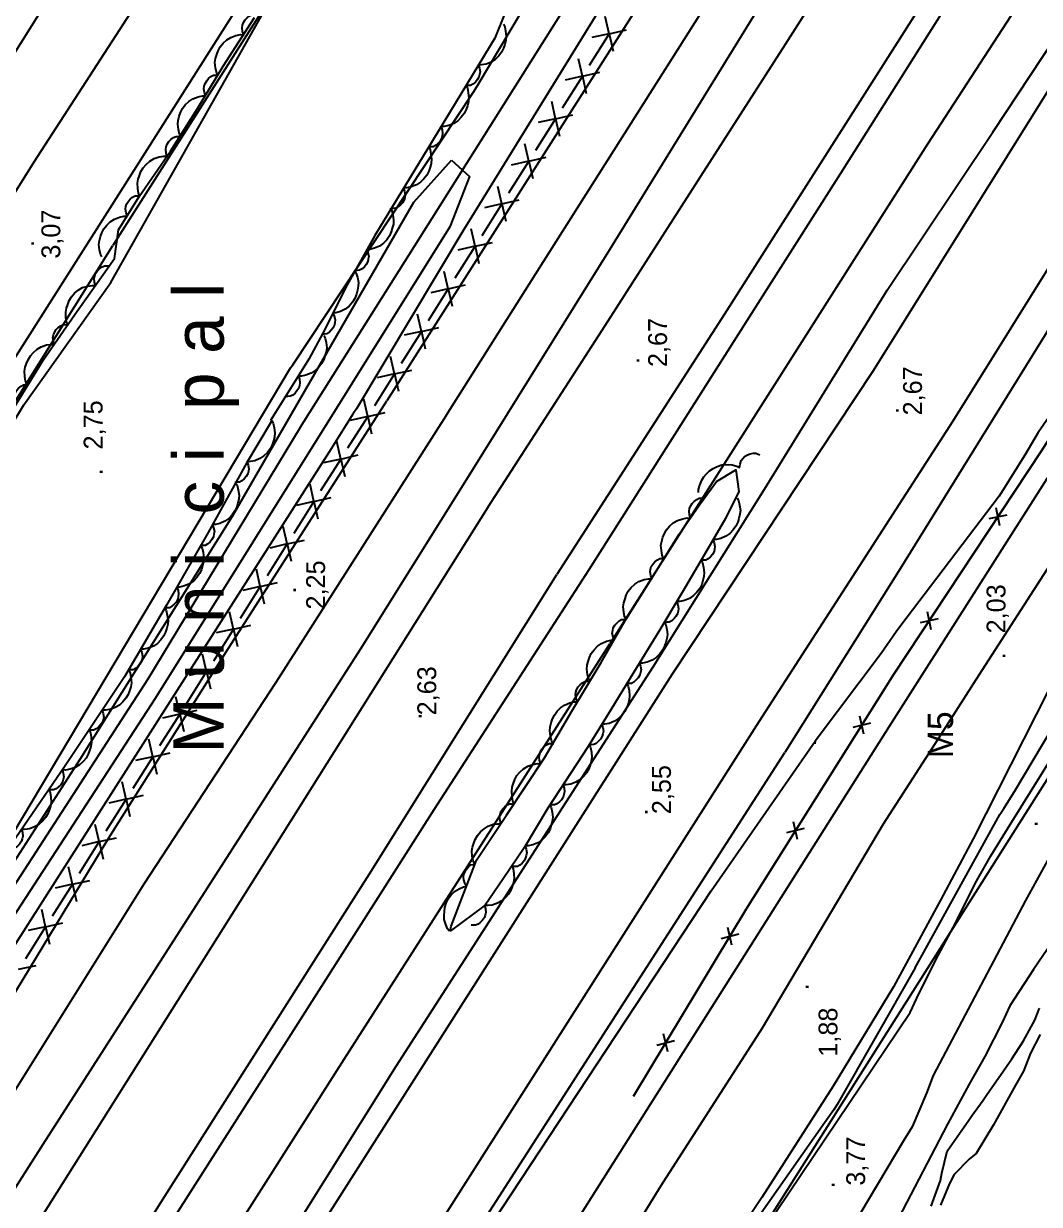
# Model space of a CAD drawing. Extents: x 731654 to 732244, y 4380181 to 4381208.
# Drawn here: x 731854 to 731934.8, y 4380582.8 to 4380676.7 of the extents above; entities that cross this region are included whole.
import ezdxf
from ezdxf.enums import TextEntityAlignment as Align

# ---------------------------------------------------------------- set-up
doc = ezdxf.new("R2010")
doc.units = 0
doc.linetypes.add('DASHED', pattern=[0])
doc.linetypes.add('HIDDEN', pattern=[0])
doc.layers.get('0').update_dxf_attribs({"linetype": 'CONTINUOUS'})
for name, color, linetype in [('1', 7, 'CONTINUOUS'), ('14', 7, 'CONTINUOUS'), ('24', 7, 'CONTINUOUS'), ('25', 7, 'CONTINUOUS'), ('33', 7, 'CONTINUOUS'), ('39', 7, 'CONTINUOUS'), ('40', 7, 'CONTINUOUS'), ('44', 7, 'CONTINUOUS'), ('48', 7, 'CONTINUOUS'), ('50', 7, 'CONTINUOUS'), ('53', 7, 'CONTINUOUS'), ('8', 7, 'CONTINUOUS'), ('9', 7, 'CONTINUOUS'), ('PATTERN_CLASS', 7, 'CONTINUOUS')]:
    doc.layers.add(name, color=color, linetype=linetype)

msp = doc.modelspace()

# ---------------------------------------------------------------- linework, layer by layer
at = {"layer": '1', "color": 0, "linetype": 'CONTINUOUS'}
for p, q in [((731931.64, 4380636.73), (731931.36, 4380638.16)), ((731930.8, 4380637.31), (731932.22, 4380637.61)), ((731926.17, 4380628.47), (731925.89, 4380629.9)), ((731925.33, 4380629.05), (731926.76, 4380629.36)), ((731919.97, 4380620.72), (731921.38, 4380621.06)), ((731920.82, 4380620.16), (731920.51, 4380621.58)), ((731914.7, 4380612.33), (731916.12, 4380612.67)), ((731915.55, 4380611.77), (731915.24, 4380613.2)), ((731909.48, 4380603.91), (731910.89, 4380604.28)), ((731910.34, 4380603.37), (731910.01, 4380604.79)), ((731904.37, 4380595.43), (731905.78, 4380595.8)), ((731905.24, 4380594.89), (731904.9, 4380596.31))]:
    msp.add_line(p, q, dxfattribs=at)
for points in [[(732075.19, 4381000), (732072.11, 4380995.21), (732060.23, 4380976.51), (732048.65, 4380958.66), (732038.01, 4380941.59), (732026.63, 4380923.78), (732009.91, 4380897.6), (731995.75, 4380875.01), (731977.46, 4380846.14), (731957.37, 4380814.25), (731939.83, 4380786.64), (731911.36, 4380741.53), (731885.56, 4380700.91), (731859.61, 4380659.98)], [(732077.17, 4381000), (732069.99, 4380988.69), (732058.72, 4380971.11), (732048.78, 4380955.17), (732037.51, 4380937.61), (732027.63, 4380921.98), (732018.33, 4380907.21), (732006.28, 4380888.56), (731998.14, 4380875.69), (731984.88, 4380854.56), (731973.67, 4380837.02), (731962.93, 4380819.9), (731950.11, 4380799.84), (731940.6, 4380784.66), (731928.05, 4380765.39), (731914.05, 4380743.19), (731895.88, 4380714.21), (731881.64, 4380691.31), (731861.13, 4380659.03)], [(732030.14, 4380942.69), (732021.18, 4380927.5), (732010.43, 4380910.71), (731994.95, 4380886.56), (731983.33, 4380867.81), (731967.37, 4380842.73), (731952.99, 4380820.26), (731938.99, 4380798.54), (731926.88, 4380779.46), (731912.63, 4380756.63), (731896.36, 4380731.07), (731883.7, 4380710.84), (731866.95, 4380684.42), (731854.83, 4380665.66)], [(731849.49, 4380668.3), (731863.69, 4380690.92), (731873.8, 4380706.84), (731882.46, 4380720.53), (731890, 4380732.52), (731896.82, 4380743.3), (731902.89, 4380752.83), (731908.18, 4380761.08), (731913.08, 4380768.64), (731917.95, 4380776.05), (731922.6, 4380783.23), (731926.79, 4380790.02), (731930.74, 4380796.55), (731934.73, 4380803.03)], [(732034.36, 4380800.28), (732023.86, 4380783.87), (732013.34, 4380767.39), (732003.85, 4380752.34), (731994.34, 4380737.62), (731984.06, 4380721.16), (731972.63, 4380703.81), (731960.89, 4380684.96), (731951.9, 4380669.23), (731934.96, 4380642.69), (731923.21, 4380624.94), (731911.47, 4380606.25), (731902.51, 4380591.37)], [(731902.51, 4380591.37), (731911.47, 4380606.25), (731923.21, 4380624.94), (731934.96, 4380642.69), (731951.9, 4380669.23), (731960.89, 4380684.96), (731972.63, 4380703.81), (731984.06, 4380721.16), (731994.34, 4380737.62), (732003.85, 4380752.34), (732013.34, 4380767.39), (732023.86, 4380783.87), (732034.36, 4380800.28)], [(731854.83, 4380665.66), (731847.34, 4380653.67), (731836.62, 4380636.32), (731823.59, 4380615.62), (731813.37, 4380599.75), (731798.78, 4380576.92), (731790.48, 4380563.66), (731779.13, 4380545.71), (731770.01, 4380531.44), (731758.11, 4380512.44), (731752.96, 4380504.9), (731750.91, 4380501.64), (731750.13, 4380500.44)], [(731859.61, 4380659.98), (731852.18, 4380648.29), (731841.24, 4380631.07), (731828.3, 4380610.6), (731818.84, 4380595.56), (731801.87, 4380568.84), (731783.9, 4380540.41), (731763.03, 4380507.62), (731741.55, 4380473.76), (731716.76, 4380434.67), (731700, 4380408.23)], [(731700, 4380405.09), (731708.04, 4380417.79), (731720.98, 4380437.98), (731734.24, 4380458.89), (731746.57, 4380478.36), (731760.46, 4380500.05), (731776.88, 4380525.96), (731787.31, 4380542.46), (731799.33, 4380561.19), (731810.85, 4380579.59), (731823.7, 4380600.09), (731835.74, 4380619.26), (731848.88, 4380639.52), (731861.13, 4380659.03)]]:
    msp.add_lwpolyline(points, dxfattribs=at)
at = {"layer": '14', "color": 0, "linetype": 'CONTINUOUS'}
for points in [[(731890.96, 4380638.24), (731900.26, 4380652.67), (731907.87, 4380664.54), (731914.6, 4380675.05), (731922.1, 4380686.82), (731931.47, 4380701.61), (731942.47, 4380718.96), (731954.55, 4380737.94), (731967.28, 4380757.92), (731980.37, 4380778.5), (731993.98, 4380799.96), (732008.28, 4380822.65), (732023.04, 4380846.13), (732038.06, 4380870.07), (732053.73, 4380895), (732070.01, 4380920.85), (732084.74, 4380944.17), (732096.44, 4380962.62), (732108.43, 4380981.63), (732119.86, 4381000)], [(731905.61, 4380624.96), (731921.6, 4380649.1), (731940.17, 4380678.89), (731959.37, 4380708.86), (731981.35, 4380743.53), (731998.42, 4380770.46), (732016.52, 4380799.23), (732034.73, 4380827.82), (732052.79, 4380856.71), (732071.42, 4380885.67), (732086.08, 4380908.4), (732103.85, 4380936.36), (732128.36, 4380974.71), (732143.44, 4381000)], [(731912.51, 4380621.17), (731927.93, 4380645.08), (731946.51, 4380674.88), (731965.69, 4380704.83), (731987.68, 4380739.51), (732004.76, 4380766.46), (732022.86, 4380795.23), (732041.07, 4380823.82), (732059.12, 4380852.69), (732077.73, 4380881.62), (732092.4, 4380904.36), (732110.17, 4380932.33), (732134.74, 4380970.78), (732152.03, 4380999.76), (732152.17, 4381000)], [(732113.42, 4380975.42), (732108.47, 4380967.38), (732103.43, 4380959.42), (732098.05, 4380951.03), (732092.02, 4380941.54), (732085.15, 4380930.67), (732077.43, 4380918.42), (732069.38, 4380905.6), (732061.5, 4380892.92), (732053.51, 4380880.12), (732045.11, 4380866.79), (732036.6, 4380853.38), (732028.27, 4380840.25), (732019.69, 4380826.67), (732010.34, 4380811.85), (732000.1, 4380795.67), (731989.03, 4380778.31), (731977.62, 4380760.46), (731966.26, 4380742.66), (731954.66, 4380724.39), (731942.12, 4380704.58), (731927.2, 4380681.02), (731909.75, 4380653.58), (731896.43, 4380632.86)], [(731890.96, 4380638.24), (731873.46, 4380610.4), (731849.88, 4380572.96), (731820.37, 4380526.54), (731800.62, 4380495.25), (731775.15, 4380454.89), (731750.17, 4380415.56), (731726.58, 4380378.33), (731704.44, 4380343.53), (731700, 4380336.54)], [(731700, 4380322.36), (731714.43, 4380345.08), (731733.32, 4380375.02), (731744.82, 4380393.08), (731762.01, 4380420.04), (731787.2, 4380459.75), (731812.97, 4380500.63), (731835.4, 4380536.19), (731865.25, 4380583.42), (731881.52, 4380609.04), (731896.43, 4380632.86)], [(731700, 4380299.34), (731709.73, 4380314.49), (731744.78, 4380370.23), (731782.48, 4380429.97), (731825.22, 4380498.01), (731872.8, 4380573.39), (731905.61, 4380624.96)], [(731700.57, 4380286.32), (731716.75, 4380311.8), (731751.79, 4380366.81), (731787.58, 4380424.44), (731832.13, 4380494.25), (731879.71, 4380569.63), (731912.51, 4380621.17)]]:
    msp.add_lwpolyline(points, dxfattribs=at)
at = {"layer": '24', "color": 0, "linetype": 'CONTINUOUS'}
msp.add_lwpolyline([(731934.85, 4380596.28), (731934.07, 4380594.79), (731933.52, 4380593.34), (731932.88, 4380592.23), (731931.15, 4380589.08), (731929.76, 4380586.81), (731929.21, 4380586.35), (731928.01, 4380585.12), (731927.64, 4380584.41), (731926.93, 4380582.69)], dxfattribs=at)
at = {"layer": '25', "color": 0, "linetype": 'HIDDEN'}
for points in [[(731876.02, 4380644.56), (731899.76, 4380682.27), (731921.65, 4380717.35), (731954.17, 4380768.78), (731983.38, 4380814.98), (732007.59, 4380854.11)], [(732031.23, 4380833.06), (732024.15, 4380821.71), (732009.18, 4380797.83), (731992.48, 4380772.08), (731969.32, 4380735.83), (731951.64, 4380706.77), (731925.89, 4380667.09), (731902.8, 4380630.78), (731900.64, 4380627.34)], [(731876.02, 4380644.56), (731863.89, 4380624.54), (731847.81, 4380599.71), (731832.6, 4380575.56), (731818.53, 4380553.08), (731797.28, 4380519.69), (731779.45, 4380490.88), (731764.84, 4380467.15), (731758.61, 4380458.31), (731753.06, 4380452.1), (731749.6, 4380450.2)], [(731761.59, 4380407.62), (731772.04, 4380424.62), (731786.92, 4380448.44), (731804.64, 4380476.33), (731820.09, 4380500.59), (731839.54, 4380531.11), (731858.12, 4380560.65), (731879.51, 4380594.3), (731900.64, 4380627.34)]]:
    msp.add_lwpolyline(points, dxfattribs=at)
at = {"layer": '33', "color": 0, "linetype": 'CONTINUOUS'}
for p, q in [((731900.59, 4380675.88), (731900.27, 4380677.26)), ((731900.59, 4380675.88), (731898.99, 4380673.35)), ((731900.59, 4380675.88), (731899.21, 4380675.57)), ((731900.59, 4380675.88), (731901.97, 4380676.2)), ((731900.59, 4380675.88), (731900.9, 4380674.5)), ((731898.45, 4380672.5), (731898.14, 4380673.88)), ((731898.45, 4380672.5), (731899.83, 4380672.81)), ((731898.45, 4380672.5), (731896.85, 4380669.96)), ((731898.45, 4380672.5), (731897.07, 4380672.19)), ((731898.45, 4380672.5), (731898.76, 4380671.12)), ((731896.32, 4380669.12), (731896.01, 4380670.5)), ((731896.32, 4380669.12), (731894.72, 4380666.58)), ((731896.32, 4380669.12), (731894.94, 4380668.81)), ((731896.32, 4380669.12), (731897.7, 4380669.43)), ((731896.32, 4380669.12), (731896.63, 4380667.74)), ((731894.18, 4380665.73), (731893.87, 4380667.11)), ((731894.18, 4380665.73), (731895.56, 4380666.05)), ((731894.18, 4380665.73), (731892.58, 4380663.2)), ((731894.18, 4380665.73), (731892.8, 4380665.42)), ((731894.18, 4380665.73), (731894.5, 4380664.36)), ((731892.05, 4380662.35), (731891.74, 4380663.73)), ((731892.05, 4380662.35), (731890.45, 4380659.81)), ((731892.05, 4380662.35), (731890.67, 4380662.04)), ((731892.05, 4380662.35), (731893.43, 4380662.66)), ((731892.05, 4380662.35), (731892.36, 4380660.97)), ((731889.92, 4380658.97), (731889.6, 4380660.35)), ((731889.92, 4380658.97), (731888.32, 4380656.43)), ((731889.92, 4380658.97), (731888.54, 4380658.66)), ((731889.92, 4380658.97), (731891.3, 4380659.28)), ((731889.92, 4380658.97), (731890.23, 4380657.59)), ((731887.78, 4380655.59), (731887.47, 4380656.96)), ((731887.78, 4380655.59), (731889.16, 4380655.9)), ((731887.78, 4380655.59), (731886.18, 4380653.05)), ((731887.78, 4380655.59), (731886.4, 4380655.27)), ((731887.78, 4380655.59), (731888.09, 4380654.21)), ((731885.65, 4380652.2), (731885.34, 4380653.58)), ((731885.65, 4380652.2), (731884.05, 4380649.66)), ((731885.65, 4380652.2), (731884.27, 4380651.89)), ((731885.65, 4380652.2), (731887.03, 4380652.51)), ((731885.65, 4380652.2), (731885.96, 4380650.82)), ((731883.51, 4380648.82), (731883.2, 4380650.2)), ((731883.51, 4380648.82), (731884.89, 4380649.13)), ((731883.51, 4380648.82), (731881.91, 4380646.28)), ((731883.51, 4380648.82), (731882.13, 4380648.51)), ((731883.51, 4380648.82), (731883.83, 4380647.44)), ((731881.38, 4380645.44), (731881.07, 4380646.82)), ((731881.38, 4380645.44), (731879.78, 4380642.9)), ((731881.38, 4380645.44), (731880, 4380645.12)), ((731881.38, 4380645.44), (731882.76, 4380645.75)), ((731881.38, 4380645.44), (731881.69, 4380644.06)), ((731879.24, 4380642.05), (731878.93, 4380643.43)), ((731879.24, 4380642.05), (731877.64, 4380639.52)), ((731879.24, 4380642.05), (731877.87, 4380641.74)), ((731879.24, 4380642.05), (731880.62, 4380642.37)), ((731879.24, 4380642.05), (731879.56, 4380640.67)), ((731877.11, 4380638.67), (731876.8, 4380640.05)), ((731877.11, 4380638.67), (731878.49, 4380638.98)), ((731877.11, 4380638.67), (731875.51, 4380636.13)), ((731877.11, 4380638.67), (731875.73, 4380638.36)), ((731877.11, 4380638.67), (731877.42, 4380637.29)), ((731874.98, 4380635.29), (731874.66, 4380636.67)), ((731874.98, 4380635.29), (731873.38, 4380632.75)), ((731874.98, 4380635.29), (731873.6, 4380634.97)), ((731874.98, 4380635.29), (731876.36, 4380635.6)), ((731874.98, 4380635.29), (731875.29, 4380633.91)), ((731872.84, 4380631.9), (731872.53, 4380633.28)), ((731872.84, 4380631.9), (731874.22, 4380632.22)), ((731872.84, 4380631.9), (731871.24, 4380629.37)), ((731872.84, 4380631.9), (731871.46, 4380631.59)), ((731872.84, 4380631.9), (731873.15, 4380630.52)), ((731870.71, 4380628.52), (731870.4, 4380629.9)), ((731870.71, 4380628.52), (731869.11, 4380625.98)), ((731870.71, 4380628.52), (731869.33, 4380628.21)), ((731870.71, 4380628.52), (731872.09, 4380628.83)), ((731870.71, 4380628.52), (731871.02, 4380627.14)), ((731868.57, 4380625.14), (731868.26, 4380626.52)), ((731868.57, 4380625.14), (731866.97, 4380622.6)), ((731868.57, 4380625.14), (731867.19, 4380624.83)), ((731868.57, 4380625.14), (731869.95, 4380625.45)), ((731868.57, 4380625.14), (731868.89, 4380623.76)), ((731866.44, 4380621.75), (731866.13, 4380623.13)), ((731866.44, 4380621.75), (731867.82, 4380622.07)), ((731866.44, 4380621.75), (731864.84, 4380619.22)), ((731866.44, 4380621.75), (731865.06, 4380621.44)), ((731866.44, 4380621.75), (731866.75, 4380620.38)), ((731864.31, 4380618.37), (731863.99, 4380619.75)), ((731864.31, 4380618.37), (731862.7, 4380615.83)), ((731864.31, 4380618.37), (731862.93, 4380618.06)), ((731864.31, 4380618.37), (731865.68, 4380618.68)), ((731864.31, 4380618.37), (731864.62, 4380616.99)), ((731862.17, 4380614.99), (731861.86, 4380616.37)), ((731862.17, 4380614.99), (731863.55, 4380615.3)), ((731862.17, 4380614.99), (731860.57, 4380612.45)), ((731862.17, 4380614.99), (731860.79, 4380614.68)), ((731862.17, 4380614.99), (731862.48, 4380613.61)), ((731860.04, 4380611.61), (731859.72, 4380612.98)), ((731860.04, 4380611.61), (731858.44, 4380609.07)), ((731860.04, 4380611.61), (731858.66, 4380611.29)), ((731860.04, 4380611.61), (731861.42, 4380611.92)), ((731860.04, 4380611.61), (731860.35, 4380610.23)), ((731857.9, 4380608.22), (731857.59, 4380609.6)), ((731857.9, 4380608.22), (731856.3, 4380605.68)), ((731857.9, 4380608.22), (731856.52, 4380607.91)), ((731857.9, 4380608.22), (731859.28, 4380608.53)), ((731857.9, 4380608.22), (731858.22, 4380606.84)), ((731855.77, 4380604.84), (731855.46, 4380606.22)), ((731855.77, 4380604.84), (731857.15, 4380605.15)), ((731855.77, 4380604.84), (731854.17, 4380602.3)), ((731855.77, 4380604.84), (731854.39, 4380604.53)), ((731855.77, 4380604.84), (731856.08, 4380603.46)), ((731853.63, 4380601.46), (731855.01, 4380601.77))]:
    msp.add_line(p, q, dxfattribs=at)
at = {"layer": '39', "color": 0, "linetype": 'CONTINUOUS'}
msp.add_lwpolyline([(732138.29, 4380958.72), (732084.2, 4380873.63), (732030.91, 4380789.25), (731976.5, 4380705.14), (731922.83, 4380620.78), (731869.45, 4380536.25), (731815.74, 4380451.33), (731762.28, 4380366.57), (731709.68, 4380281.67), (731700, 4380266.52)], dxfattribs=at)
at = {"layer": '40', "color": 0, "linetype": 'CONTINUOUS'}
msp.add_lwpolyline([(732168.46, 4380994.14), (732149.24, 4380954.55), (731700, 4380244.54)], dxfattribs=at)
at = {"layer": '44', "color": 0, "linetype": 'CONTINUOUS'}
for points in [[(731875.42, 4380649.55), (731889.82, 4380671.28), (731890.16, 4380671.83), (731901.23, 4380690.46), (731902.96, 4380693.53), (731904.16, 4380695.35), (731911.67, 4380707.19), (731931.94, 4380737.94), (731933.56, 4380740.58), (731936.19, 4380745.04), (731942.62, 4380755.94), (731942.63, 4380755.96), (731942.94, 4380756.41), (731944.96, 4380759.46), (731946.39, 4380761.87), (731955.39, 4380776.39), (731957.3, 4380779.32), (731959.41, 4380782.42), (731961.37, 4380785.44), (732004.62, 4380854.71)], [(731986.1, 4380814.08), (731924.64, 4380716.56), (731906.6, 4380688.29), (731906.3, 4380687.87), (731903.35, 4380683.6), (731889.29, 4380660.73), (731889.11, 4380660.44), (731880.49, 4380646.05)], [(731860.95, 4380656.1), (731873.38, 4380678.1), (731873.72, 4380678.77), (731874.51, 4380680.16), (731894.92, 4380713.73), (731895.24, 4380714.23), (731896.36, 4380715.92), (731922.05, 4380756.23), (731922.92, 4380757.46), (731954.14, 4380800.01), (731955.15, 4380801.07), (731957.7, 4380803.64)], [(731749.05, 4380451.39), (731751.47, 4380453.11), (731753.33, 4380454.69), (731761.61, 4380466.43), (731777.75, 4380490.34), (731791.17, 4380511.39), (731803.02, 4380530.34), (731816.01, 4380550.67), (731831.72, 4380575.16), (731837.09, 4380583.8), (731846.8, 4380599.98), (731858.51, 4380618.17), (731870.64, 4380637.5), (731885.06, 4380662.49), (731888.04, 4380665.81)], [(731888.04, 4380665.81), (731889.47, 4380664.52), (731887.9, 4380660.51), (731864.48, 4380622.99), (731840.78, 4380586.57), (731822.93, 4380558.22), (731814.44, 4380545.11), (731806.02, 4380531.94), (731791.31, 4380508.6), (731778.32, 4380488.12), (731768.52, 4380471.87), (731757.04, 4380455.26), (731752.05, 4380449.82), (731750.05, 4380448.96)], [(731774.98, 4380517.98), (731782.68, 4380530.42), (731784.52, 4380533.17), (731786.53, 4380536.46), (731792.79, 4380547.17), (731794.37, 4380550.07), (731795.78, 4380552.4), (731797.49, 4380555.03), (731799.32, 4380557.67), (731816.7, 4380583.71), (731817.32, 4380585), (731818.92, 4380588.15), (731820.27, 4380591.02), (731821.87, 4380594.23), (731822.93, 4380596.03), (731824.36, 4380598.19), (731827.11, 4380602.51), (731842.98, 4380628.05), (731844.35, 4380630.17), (731844.79, 4380630.96), (731846.64, 4380634.13), (731854.05, 4380646.36), (731860.95, 4380656.09), (731860.95, 4380656.1)], [(731796.99, 4380523.41), (731815.81, 4380551.82), (731836.13, 4380583.69), (731837.85, 4380586.55), (731875.25, 4380649.3), (731875.42, 4380649.54), (731875.42, 4380649.55)], [(731937.06, 4380647.56), (731934.68, 4380644.15), (731933.62, 4380642.36), (731931.72, 4380639.3), (731931.59, 4380639.09), (731923.7, 4380628.71), (731923.4, 4380628.29), (731922.2, 4380626.57), (731916.95, 4380619.61)], [(731880.49, 4380646.05), (731880.48, 4380646.03), (731880.2, 4380645.61), (731878.47, 4380642.85), (731774.79, 4380480.24), (731748.35, 4380440.89)], [(731924.91, 4380601.56), (731931.65, 4380613.78), (731931.96, 4380614.25), (731932.81, 4380615.61), (731942.62, 4380632.06)], [(731856.01, 4380496.13), (731924.51, 4380598.03), (731925.04, 4380599.17), (731926.55, 4380602.21), (731928.13, 4380605.19), (731929.68, 4380608.29), (731930.93, 4380610.48), (731932.47, 4380612.98), (731940.33, 4380625.63)], [(731774.34, 4380394.49), (731788.19, 4380414.9), (731789.52, 4380417.1), (731852.41, 4380517.14), (731857.45, 4380525.64), (731859.28, 4380529.02), (731862.57, 4380534.8), (731864.78, 4380538.44), (731873.15, 4380551.71), (731879.93, 4380562.92), (731882.33, 4380567.09), (731885.9, 4380572.98), (731887.86, 4380576.09), (731889.8, 4380579), (731908.7, 4380607.69), (731916.95, 4380619.61), (731916.93, 4380619.39)], [(731935.42, 4380610.11), (731933.68, 4380606.94), (731926.35, 4380593.01), (731925.81, 4380591.59), (731924.67, 4380588.92), (731923.99, 4380587.82), (731919.86, 4380580.87), (731918.64, 4380578.55), (731917.44, 4380576.02), (731916.22, 4380573.76), (731915.22, 4380572.27), (731913.05, 4380569.16), (731911.38, 4380566.98), (731909.05, 4380564.05), (731907.6, 4380562.46), (731905.16, 4380559.69), (731903.36, 4380557.48), (731897.04, 4380549.96), (731895.12, 4380547.51), (731893.55, 4380545.31), (731882.13, 4380528.69), (731880.76, 4380526.48), (731878.96, 4380523.75)], [(731936.54, 4380604.71), (731934.32, 4380601.44), (731932.44, 4380598.54), (731931.86, 4380597.29), (731930.46, 4380594.51), (731929.21, 4380592.32), (731927.48, 4380589.14), (731923.58, 4380581.66)], [(731924.91, 4380601.56), (731918.71, 4380590.69), (731918.43, 4380590.28), (731917.73, 4380589.28), (731905.79, 4380572.27), (731905.49, 4380571.84), (731903.84, 4380569.46), (731894.26, 4380554.69), (731893.97, 4380554.28), (731892.21, 4380551.75), (731882.72, 4380538.48), (731882.47, 4380538), (731881.55, 4380536.62), (731880.75, 4380535.48), (731868.95, 4380517.69)], [(731926.19, 4380582.62), (731926.93, 4380584.65), (731927.04, 4380585.23), (731927.46, 4380586.98), (731927.52, 4380587.07), (731928.81, 4380588.92), (731929.13, 4380589.38), (731929.39, 4380589.76), (731930.31, 4380591.05), (731930.63, 4380591.52), (731931.51, 4380592.78), (731932.59, 4380594.34), (731932.9, 4380594.79), (731933.53, 4380595.76), (731934.43, 4380597.42), (731934.8, 4380598.36)]]:
    msp.add_lwpolyline(points, dxfattribs=at)
at = {"layer": '53', "color": 0, "linetype": 'CONTINUOUS'}
for points in [[(731869.45, 4380672.6), (731869.35, 4380672.81), (731869.28, 4380673.18), (731869.24, 4380673.59), (731869.29, 4380673.91), (731869.38, 4380674.22), (731869.48, 4380674.52), (731869.66, 4380674.83), (731869.89, 4380675.12), (731870.17, 4380675.39), (731870.5, 4380675.59), (731870.91, 4380675.74), (731871.28, 4380675.81), (731871.52, 4380675.8), (731871.44, 4380676.07), (731871.4, 4380676.36), (731871.44, 4380676.57), (731871.5, 4380676.77), (731871.64, 4380676.99), (731871.79, 4380677.15), (731871.99, 4380677.31), (731872.19, 4380677.41), (731872.39, 4380677.41), (731872.55, 4380677.41)], [(731892.17, 4380676.64), (731892.28, 4380676.44), (731892.35, 4380676.08), (731892.4, 4380675.66), (731892.36, 4380675.34), (731892.28, 4380675.03), (731892.19, 4380674.73), (731892.02, 4380674.42), (731891.8, 4380674.12), (731891.52, 4380673.84), (731891.19, 4380673.63), (731890.79, 4380673.47), (731890.43, 4380673.4), (731890.18, 4380673.39), (731890.27, 4380673.13), (731890.32, 4380672.84), (731890.28, 4380672.63), (731890.23, 4380672.43), (731890.09, 4380672.21), (731889.94, 4380672.04), (731889.75, 4380671.88), (731889.56, 4380671.77), (731889.36, 4380671.77), (731889.2, 4380671.76)], [(731866.52, 4380667.69), (731866.41, 4380667.9), (731866.33, 4380668.26), (731866.28, 4380668.68), (731866.32, 4380668.99), (731866.4, 4380669.31), (731866.49, 4380669.61), (731866.66, 4380669.92), (731866.88, 4380670.22), (731867.16, 4380670.5), (731867.48, 4380670.71), (731867.89, 4380670.87), (731868.25, 4380670.95), (731868.49, 4380670.95), (731868.41, 4380671.21), (731868.36, 4380671.5), (731868.39, 4380671.71), (731868.45, 4380671.92), (731868.58, 4380672.14), (731868.73, 4380672.31), (731868.92, 4380672.47), (731869.11, 4380672.58), (731869.31, 4380672.58), (731869.47, 4380672.59)], [(731889.2, 4380671.76), (731889.31, 4380671.55), (731889.38, 4380671.19), (731889.43, 4380670.77), (731889.39, 4380670.46), (731889.31, 4380670.15), (731889.21, 4380669.84), (731889.05, 4380669.53), (731888.82, 4380669.23), (731888.55, 4380668.96), (731888.22, 4380668.75), (731887.82, 4380668.58), (731887.46, 4380668.51), (731887.21, 4380668.51), (731887.3, 4380668.24), (731887.34, 4380667.96), (731887.31, 4380667.74), (731887.26, 4380667.54), (731887.12, 4380667.32), (731886.97, 4380667.15), (731886.78, 4380666.99), (731886.59, 4380666.88), (731886.38, 4380666.88), (731886.23, 4380666.87)], [(731863.25, 4380662.99), (731863.15, 4380663.21), (731863.1, 4380663.57), (731863.08, 4380663.99), (731863.13, 4380664.3), (731863.23, 4380664.61), (731863.34, 4380664.91), (731863.53, 4380665.21), (731863.77, 4380665.49), (731864.06, 4380665.75), (731864.4, 4380665.95), (731864.81, 4380666.09), (731865.17, 4380666.14), (731865.42, 4380666.13), (731865.35, 4380666.39), (731865.32, 4380666.68), (731865.37, 4380666.89), (731865.43, 4380667.09), (731865.58, 4380667.31), (731865.74, 4380667.46), (731865.94, 4380667.62), (731866.14, 4380667.71), (731866.34, 4380667.71), (731866.5, 4380667.71)], [(731886.23, 4380666.87), (731886.34, 4380666.66), (731886.41, 4380666.3), (731886.46, 4380665.89), (731886.42, 4380665.57), (731886.34, 4380665.26), (731886.24, 4380664.95), (731886.08, 4380664.64), (731885.85, 4380664.35), (731885.58, 4380664.07), (731885.25, 4380663.86), (731884.85, 4380663.69), (731884.49, 4380663.62), (731884.24, 4380663.62), (731884.32, 4380663.36), (731884.37, 4380663.07), (731884.34, 4380662.86), (731884.28, 4380662.66), (731884.15, 4380662.43), (731884, 4380662.27), (731883.81, 4380662.1), (731883.61, 4380662), (731883.41, 4380661.99), (731883.25, 4380661.98)], [(731860.24, 4380658.13), (731860.13, 4380658.34), (731860.06, 4380658.7), (731860.01, 4380659.12), (731860.05, 4380659.43), (731860.14, 4380659.75), (731860.24, 4380660.05), (731860.4, 4380660.36), (731860.63, 4380660.65), (731860.91, 4380660.93), (731861.24, 4380661.14), (731861.64, 4380661.3), (731862, 4380661.37), (731862.25, 4380661.37), (731862.17, 4380661.63), (731862.12, 4380661.92), (731862.16, 4380662.13), (731862.21, 4380662.33), (731862.35, 4380662.55), (731862.5, 4380662.72), (731862.69, 4380662.88), (731862.89, 4380662.99), (731863.09, 4380662.99), (731863.25, 4380663)], [(731883.18, 4380662.03), (731883.29, 4380661.83), (731883.38, 4380661.47), (731883.44, 4380661.05), (731883.42, 4380660.74), (731883.34, 4380660.42), (731883.26, 4380660.11), (731883.11, 4380659.8), (731882.89, 4380659.49), (731882.63, 4380659.21), (731882.31, 4380658.98), (731881.91, 4380658.81), (731881.55, 4380658.72), (731881.31, 4380658.71), (731881.4, 4380658.45), (731881.46, 4380658.16), (731881.43, 4380657.95), (731881.39, 4380657.75), (731881.26, 4380657.52), (731881.12, 4380657.35), (731880.93, 4380657.18), (731880.74, 4380657.07), (731880.54, 4380657.05), (731880.38, 4380657.04)], [(731857.54, 4380652.74), (731857.44, 4380652.95), (731857.39, 4380653.31), (731857.37, 4380653.73), (731857.43, 4380654.05), (731857.53, 4380654.35), (731857.65, 4380654.65), (731857.83, 4380654.95), (731858.08, 4380655.23), (731858.37, 4380655.49), (731858.71, 4380655.68), (731859.12, 4380655.81), (731859.49, 4380655.86), (731859.74, 4380655.85), (731859.67, 4380656.12), (731859.64, 4380656.41), (731859.69, 4380656.61), (731859.75, 4380656.81), (731859.9, 4380657.03), (731860.06, 4380657.18), (731860.27, 4380657.33), (731860.47, 4380657.42), (731860.67, 4380657.42), (731860.83, 4380657.42)], [(731880.33, 4380657.06), (731880.45, 4380656.87), (731880.56, 4380656.51), (731880.64, 4380656.1), (731880.63, 4380655.79), (731880.57, 4380655.47), (731880.5, 4380655.16), (731880.36, 4380654.83), (731880.16, 4380654.52), (731879.91, 4380654.22), (731879.6, 4380653.98), (731879.21, 4380653.79), (731878.86, 4380653.69), (731878.61, 4380653.66), (731878.72, 4380653.41), (731878.79, 4380653.13), (731878.77, 4380652.91), (731878.74, 4380652.71), (731878.62, 4380652.47), (731878.49, 4380652.3), (731878.31, 4380652.12), (731878.12, 4380652), (731877.92, 4380651.97), (731877.77, 4380651.95)], [(731854.28, 4380648.04), (731854.18, 4380648.25), (731854.13, 4380648.61), (731854.1, 4380649.03), (731854.16, 4380649.35), (731854.26, 4380649.65), (731854.38, 4380649.95), (731854.56, 4380650.25), (731854.8, 4380650.53), (731855.09, 4380650.79), (731855.43, 4380650.98), (731855.85, 4380651.12), (731856.21, 4380651.17), (731856.46, 4380651.16), (731856.39, 4380651.43), (731856.36, 4380651.72), (731856.41, 4380651.93), (731856.47, 4380652.12), (731856.62, 4380652.34), (731856.78, 4380652.5), (731856.98, 4380652.65), (731857.18, 4380652.74), (731857.38, 4380652.73), (731857.54, 4380652.73)], [(731877.9, 4380651.88), (731878, 4380651.67), (731878.07, 4380651.31), (731878.12, 4380650.89), (731878.07, 4380650.57), (731877.98, 4380650.26), (731877.89, 4380649.96), (731877.72, 4380649.65), (731877.49, 4380649.36), (731877.21, 4380649.08), (731876.88, 4380648.88), (731876.47, 4380648.72), (731876.11, 4380648.65), (731875.87, 4380648.65), (731875.95, 4380648.39), (731875.99, 4380648.1), (731875.95, 4380647.89), (731875.9, 4380647.69), (731875.76, 4380647.47), (731875.61, 4380647.3), (731875.42, 4380647.14), (731875.22, 4380647.04), (731875.02, 4380647.03), (731874.86, 4380647.03)], [(731851.38, 4380643.1), (731851.27, 4380643.31), (731851.2, 4380643.67), (731851.15, 4380644.09), (731851.19, 4380644.4), (731851.28, 4380644.71), (731851.37, 4380645.02), (731851.54, 4380645.33), (731851.77, 4380645.62), (731852.04, 4380645.9), (731852.37, 4380646.1), (731852.78, 4380646.27), (731853.14, 4380646.34), (731853.39, 4380646.34), (731853.3, 4380646.6), (731853.26, 4380646.89), (731853.29, 4380647.1), (731853.35, 4380647.3), (731853.48, 4380647.52), (731853.63, 4380647.69), (731853.83, 4380647.85), (731854.02, 4380647.96), (731854.22, 4380647.96), (731854.38, 4380647.97)], [(731873.76, 4380645.1), (731873.87, 4380644.9), (731873.95, 4380644.54), (731874, 4380644.12), (731873.96, 4380643.8), (731873.88, 4380643.49), (731873.79, 4380643.18), (731873.63, 4380642.87), (731873.41, 4380642.58), (731873.13, 4380642.29), (731872.81, 4380642.08), (731872.41, 4380641.91), (731872.05, 4380641.84), (731871.8, 4380641.83), (731871.89, 4380641.57), (731871.94, 4380641.28), (731871.9, 4380641.07), (731871.85, 4380640.87), (731871.72, 4380640.65), (731871.57, 4380640.48), (731871.38, 4380640.31), (731871.19, 4380640.21), (731870.99, 4380640.2), (731870.83, 4380640.19)], [(731907.69, 4380639.39), (731907.69, 4380639.62), (731907.79, 4380639.97), (731907.94, 4380640.37), (731908.11, 4380640.63), (731908.33, 4380640.87), (731908.56, 4380641.1), (731908.84, 4380641.3), (731909.18, 4380641.46), (731909.55, 4380641.58), (731909.94, 4380641.62), (731910.37, 4380641.58), (731910.73, 4380641.48), (731910.95, 4380641.37), (731910.99, 4380641.64), (731911.08, 4380641.92), (731911.21, 4380642.09), (731911.35, 4380642.24), (731911.57, 4380642.38), (731911.78, 4380642.46), (731912.02, 4380642.52), (731912.24, 4380642.52), (731912.43, 4380642.44), (731912.57, 4380642.37)], [(731870.88, 4380640.16), (731871, 4380639.96), (731871.09, 4380639.6), (731871.15, 4380639.18), (731871.13, 4380638.87), (731871.06, 4380638.55), (731870.98, 4380638.24), (731870.83, 4380637.93), (731870.61, 4380637.62), (731870.35, 4380637.33), (731870.03, 4380637.11), (731869.63, 4380636.93), (731869.28, 4380636.84), (731869.03, 4380636.83), (731869.13, 4380636.57), (731869.19, 4380636.28), (731869.16, 4380636.07), (731869.12, 4380635.87), (731868.99, 4380635.64), (731868.85, 4380635.47), (731868.66, 4380635.29), (731868.47, 4380635.18), (731868.27, 4380635.17), (731868.12, 4380635.15)], [(731904.88, 4380634.2), (731904.79, 4380634.41), (731904.73, 4380634.78), (731904.7, 4380635.2), (731904.76, 4380635.51), (731904.86, 4380635.82), (731904.97, 4380636.12), (731905.15, 4380636.42), (731905.39, 4380636.7), (731905.68, 4380636.96), (731906.01, 4380637.16), (731906.43, 4380637.3), (731906.79, 4380637.36), (731907.04, 4380637.34), (731906.96, 4380637.61), (731906.93, 4380637.9), (731906.98, 4380638.11), (731907.04, 4380638.31), (731907.19, 4380638.52), (731907.34, 4380638.68), (731907.54, 4380638.84), (731907.74, 4380638.93), (731907.95, 4380638.93), (731908.1, 4380638.93)], [(731910.76, 4380638.94), (731910.87, 4380638.74), (731910.95, 4380638.38), (731911.01, 4380637.96), (731910.98, 4380637.65), (731910.9, 4380637.33), (731910.82, 4380637.02), (731910.66, 4380636.71), (731910.44, 4380636.41), (731910.17, 4380636.12), (731909.85, 4380635.91), (731909.45, 4380635.73), (731909.09, 4380635.65), (731908.85, 4380635.64), (731908.94, 4380635.38), (731908.99, 4380635.1), (731908.96, 4380634.88), (731908.92, 4380634.68), (731908.79, 4380634.45), (731908.64, 4380634.28), (731908.45, 4380634.12), (731908.26, 4380634.01), (731908.06, 4380634), (731907.9, 4380633.98)], [(731868.1, 4380635.16), (731868.21, 4380634.96), (731868.3, 4380634.6), (731868.36, 4380634.18), (731868.33, 4380633.87), (731868.25, 4380633.55), (731868.17, 4380633.24), (731868.01, 4380632.93), (731867.8, 4380632.63), (731867.53, 4380632.34), (731867.21, 4380632.12), (731866.81, 4380631.95), (731866.45, 4380631.86), (731866.2, 4380631.86), (731866.3, 4380631.6), (731866.35, 4380631.31), (731866.32, 4380631.1), (731866.28, 4380630.89), (731866.15, 4380630.67), (731866, 4380630.5), (731865.81, 4380630.33), (731865.63, 4380630.22), (731865.42, 4380630.21), (731865.27, 4380630.19)], [(731901.92, 4380629.31), (731901.81, 4380629.51), (731901.75, 4380629.88), (731901.7, 4380630.29), (731901.75, 4380630.61), (731901.84, 4380630.92), (731901.93, 4380631.22), (731902.1, 4380631.53), (731902.34, 4380631.82), (731902.61, 4380632.1), (731902.94, 4380632.3), (731903.35, 4380632.46), (731903.71, 4380632.53), (731903.96, 4380632.52), (731903.88, 4380632.79), (731903.83, 4380633.08), (731903.87, 4380633.29), (731903.93, 4380633.49), (731904.07, 4380633.71), (731904.22, 4380633.87), (731904.41, 4380634.03), (731904.61, 4380634.14), (731904.81, 4380634.14), (731904.97, 4380634.15)], [(731907.89, 4380633.99), (731908.01, 4380633.78), (731908.09, 4380633.42), (731908.14, 4380633.01), (731908.11, 4380632.69), (731908.03, 4380632.38), (731907.94, 4380632.07), (731907.78, 4380631.76), (731907.56, 4380631.46), (731907.29, 4380631.18), (731906.97, 4380630.96), (731906.57, 4380630.79), (731906.21, 4380630.71), (731905.96, 4380630.71), (731906.05, 4380630.44), (731906.1, 4380630.16), (731906.07, 4380629.94), (731906.02, 4380629.74), (731905.89, 4380629.52), (731905.74, 4380629.35), (731905.55, 4380629.18), (731905.36, 4380629.07), (731905.16, 4380629.06), (731905, 4380629.05)], [(731865.26, 4380630.19), (731865.37, 4380629.99), (731865.45, 4380629.63), (731865.51, 4380629.21), (731865.48, 4380628.9), (731865.4, 4380628.58), (731865.31, 4380628.28), (731865.15, 4380627.96), (731864.93, 4380627.67), (731864.66, 4380627.38), (731864.34, 4380627.17), (731863.93, 4380627), (731863.58, 4380626.92), (731863.33, 4380626.91), (731863.42, 4380626.65), (731863.47, 4380626.36), (731863.44, 4380626.15), (731863.39, 4380625.95), (731863.26, 4380625.72), (731863.11, 4380625.55), (731862.92, 4380625.39), (731862.73, 4380625.28), (731862.53, 4380625.27), (731862.37, 4380625.26)], [(731899.07, 4380624.35), (731898.96, 4380624.55), (731898.87, 4380624.91), (731898.81, 4380625.33), (731898.84, 4380625.64), (731898.92, 4380625.95), (731899.01, 4380626.26), (731899.16, 4380626.58), (731899.38, 4380626.88), (731899.65, 4380627.16), (731899.97, 4380627.38), (731900.37, 4380627.55), (731900.73, 4380627.64), (731900.98, 4380627.64), (731900.89, 4380627.9), (731900.83, 4380628.19), (731900.86, 4380628.4), (731900.91, 4380628.61), (731901.04, 4380628.83), (731901.18, 4380629), (731901.37, 4380629.17), (731901.56, 4380629.28), (731901.76, 4380629.29), (731901.92, 4380629.3)], [(731904.98, 4380629.07), (731905.09, 4380628.86), (731905.16, 4380628.5), (731905.21, 4380628.08), (731905.17, 4380627.77), (731905.08, 4380627.45), (731904.99, 4380627.15), (731904.83, 4380626.84), (731904.6, 4380626.54), (731904.32, 4380626.27), (731904, 4380626.06), (731903.59, 4380625.89), (731903.23, 4380625.82), (731902.98, 4380625.82), (731903.07, 4380625.56), (731903.12, 4380625.27), (731903.08, 4380625.06), (731903.03, 4380624.86), (731902.89, 4380624.63), (731902.74, 4380624.47), (731902.55, 4380624.3), (731902.36, 4380624.2), (731902.15, 4380624.19), (731902, 4380624.19)], [(731862.4, 4380625.24), (731862.5, 4380625.03), (731862.56, 4380624.66), (731862.59, 4380624.25), (731862.54, 4380623.93), (731862.44, 4380623.62), (731862.34, 4380623.32), (731862.16, 4380623.02), (731861.92, 4380622.73), (731861.64, 4380622.47), (731861.3, 4380622.27), (731860.89, 4380622.12), (731860.53, 4380622.07), (731860.28, 4380622.07), (731860.35, 4380621.81), (731860.39, 4380621.52), (731860.35, 4380621.31), (731860.29, 4380621.11), (731860.14, 4380620.89), (731859.99, 4380620.73), (731859.79, 4380620.58), (731859.59, 4380620.48), (731859.39, 4380620.48), (731859.23, 4380620.48)], [(731896.11, 4380619.45), (731896, 4380619.66), (731895.92, 4380620.01), (731895.87, 4380620.43), (731895.9, 4380620.75), (731895.98, 4380621.06), (731896.07, 4380621.37), (731896.23, 4380621.68), (731896.45, 4380621.98), (731896.72, 4380622.26), (731897.04, 4380622.48), (731897.45, 4380622.65), (731897.81, 4380622.72), (731898.05, 4380622.73), (731897.96, 4380622.99), (731897.91, 4380623.28), (731897.94, 4380623.49), (731897.99, 4380623.69), (731898.12, 4380623.92), (731898.27, 4380624.09), (731898.46, 4380624.25), (731898.65, 4380624.36), (731898.85, 4380624.37), (731899.01, 4380624.38)], [(731901.98, 4380624.2), (731902.09, 4380623.99), (731902.16, 4380623.63), (731902.21, 4380623.21), (731902.17, 4380622.9), (731902.09, 4380622.58), (731901.99, 4380622.28), (731901.83, 4380621.97), (731901.6, 4380621.67), (731901.32, 4380621.4), (731901, 4380621.19), (731900.59, 4380621.02), (731900.23, 4380620.95), (731899.99, 4380620.95), (731900.07, 4380620.69), (731900.12, 4380620.4), (731900.08, 4380620.19), (731900.03, 4380619.99), (731899.89, 4380619.76), (731899.74, 4380619.6), (731899.55, 4380619.43), (731899.36, 4380619.33), (731899.16, 4380619.32), (731899, 4380619.31)], [(731859.23, 4380620.48), (731859.33, 4380620.27), (731859.39, 4380619.91), (731859.42, 4380619.49), (731859.37, 4380619.17), (731859.27, 4380618.87), (731859.16, 4380618.56), (731858.99, 4380618.26), (731858.75, 4380617.98), (731858.46, 4380617.71), (731858.13, 4380617.51), (731857.72, 4380617.37), (731857.35, 4380617.31), (731857.11, 4380617.32), (731857.18, 4380617.05), (731857.22, 4380616.76), (731857.17, 4380616.55), (731857.11, 4380616.35), (731856.97, 4380616.13), (731856.81, 4380615.97), (731856.61, 4380615.82), (731856.41, 4380615.72), (731856.21, 4380615.72), (731856.05, 4380615.72)], [(731893.03, 4380614.63), (731892.93, 4380614.84), (731892.87, 4380615.21), (731892.83, 4380615.63), (731892.88, 4380615.94), (731892.98, 4380616.25), (731893.08, 4380616.55), (731893.25, 4380616.86), (731893.49, 4380617.14), (731893.78, 4380617.41), (731894.11, 4380617.61), (731894.52, 4380617.76), (731894.88, 4380617.82), (731895.13, 4380617.81), (731895.05, 4380618.08), (731895.01, 4380618.37), (731895.06, 4380618.58), (731895.12, 4380618.78), (731895.26, 4380619), (731895.41, 4380619.16), (731895.61, 4380619.31), (731895.81, 4380619.41), (731896.01, 4380619.41), (731896.17, 4380619.41)], [(731899, 4380619.31), (731899.1, 4380619.1), (731899.17, 4380618.74), (731899.2, 4380618.32), (731899.15, 4380618.01), (731899.06, 4380617.7), (731898.96, 4380617.39), (731898.78, 4380617.09), (731898.55, 4380616.8), (731898.26, 4380616.53), (731897.93, 4380616.33), (731897.52, 4380616.18), (731897.16, 4380616.12), (731896.91, 4380616.13), (731896.99, 4380615.86), (731897.03, 4380615.57), (731896.98, 4380615.36), (731896.93, 4380615.16), (731896.78, 4380614.94), (731896.63, 4380614.78), (731896.43, 4380614.62), (731896.24, 4380614.53), (731896.03, 4380614.53), (731895.87, 4380614.52)], [(731856.03, 4380615.74), (731856.13, 4380615.53), (731856.18, 4380615.16), (731856.21, 4380614.74), (731856.15, 4380614.43), (731856.05, 4380614.12), (731855.94, 4380613.82), (731855.76, 4380613.52), (731855.52, 4380613.24), (731855.23, 4380612.98), (731854.89, 4380612.79), (731854.48, 4380612.64), (731854.11, 4380612.59), (731853.87, 4380612.6), (731853.94, 4380612.34), (731853.97, 4380612.05), (731853.92, 4380611.84), (731853.86, 4380611.64), (731853.71, 4380611.42), (731853.55, 4380611.26), (731853.35, 4380611.11), (731853.15, 4380611.02), (731852.95, 4380611.02), (731852.79, 4380611.02)], [(731889.86, 4380609.87), (731889.76, 4380610.08), (731889.7, 4380610.45), (731889.67, 4380610.87), (731889.72, 4380611.18), (731889.82, 4380611.49), (731889.92, 4380611.79), (731890.1, 4380612.09), (731890.34, 4380612.38), (731890.63, 4380612.64), (731890.96, 4380612.84), (731891.37, 4380612.99), (731891.74, 4380613.04), (731891.98, 4380613.04), (731891.91, 4380613.3), (731891.87, 4380613.59), (731891.92, 4380613.8), (731891.98, 4380614), (731892.12, 4380614.22), (731892.28, 4380614.38), (731892.48, 4380614.53), (731892.67, 4380614.63), (731892.88, 4380614.63), (731893.03, 4380614.63)], [(731895.87, 4380614.53), (731895.97, 4380614.32), (731896.05, 4380613.96), (731896.1, 4380613.55), (731896.06, 4380613.23), (731895.98, 4380612.92), (731895.89, 4380612.61), (731895.73, 4380612.3), (731895.5, 4380612), (731895.23, 4380611.73), (731894.9, 4380611.51), (731894.5, 4380611.35), (731894.14, 4380611.27), (731893.89, 4380611.27), (731893.98, 4380611.01), (731894.03, 4380610.72), (731893.99, 4380610.51), (731893.94, 4380610.31), (731893.81, 4380610.08), (731893.66, 4380609.91), (731893.47, 4380609.75), (731893.28, 4380609.64), (731893.07, 4380609.64), (731892.92, 4380609.63)], [(731887.88, 4380604.5), (731887.73, 4380604.68), (731887.6, 4380605.02), (731887.47, 4380605.42), (731887.45, 4380605.74), (731887.48, 4380606.06), (731887.52, 4380606.38), (731887.62, 4380606.72), (731887.79, 4380607.05), (731888.01, 4380607.37), (731888.29, 4380607.64), (731888.66, 4380607.87), (731889, 4380608.01), (731889.25, 4380608.05), (731889.11, 4380608.3), (731889.02, 4380608.57), (731889.01, 4380608.79), (731889.03, 4380608.99), (731889.12, 4380609.24), (731889.24, 4380609.43), (731889.4, 4380609.62), (731889.57, 4380609.76), (731889.77, 4380609.8), (731889.92, 4380609.84)], [(731892.87, 4380609.66), (731892.96, 4380609.44), (731893.01, 4380609.08), (731893.04, 4380608.66), (731892.98, 4380608.35), (731892.88, 4380608.04), (731892.76, 4380607.74), (731892.58, 4380607.44), (731892.34, 4380607.16), (731892.05, 4380606.9), (731891.71, 4380606.71), (731891.29, 4380606.57), (731890.93, 4380606.52), (731890.68, 4380606.54), (731890.75, 4380606.27), (731890.78, 4380605.98), (731890.73, 4380605.77), (731890.67, 4380605.57), (731890.52, 4380605.36), (731890.36, 4380605.2), (731890.16, 4380605.05), (731889.96, 4380604.96), (731889.76, 4380604.96), (731889.6, 4380604.96)]]:
    msp.add_lwpolyline(points, dxfattribs=at)
at = {"layer": '8', "color": 0, "linetype": 'DASHED'}
for points in [[(732105.2, 4381000), (732091.09, 4380976.19), (732075.06, 4380951.46), (732074.99, 4380951.37), (732055.94, 4380921.42), (732040.58, 4380896.94), (732016.12, 4380858.65), (731998.04, 4380829.75), (731981.75, 4380802.62), (731965.19, 4380777.54), (731945.91, 4380745.21), (731932.6, 4380725.62), (731918.58, 4380702.61), (731903.04, 4380678.34), (731882.89, 4380646.68)], [(731922.39, 4380613.02), (731926.52, 4380619.44), (731930, 4380624.88), (731935.91, 4380634.06), (731940.01, 4380640.75), (731944.75, 4380648.67), (731950.14, 4380657.69), (731957.9, 4380670.21), (731964.08, 4380679.98), (731972.73, 4380693.39), (731981.07, 4380706.17), (731990.49, 4380720.44), (731997.71, 4380732.83), (732006.09, 4380745.92), (732015.54, 4380760.03), (732025.25, 4380773.61), (732031.21, 4380781.91)], [(731700, 4380359.47), (731713.6, 4380379.71), (731720.29, 4380390.34), (731728.12, 4380402.73), (731734.36, 4380413.35), (731742.07, 4380427.14), (731748.19, 4380436.67), (731755.95, 4380446.82), (731755.88, 4380446.79), (731766.88, 4380462.83), (731776.67, 4380478.67), (731785.91, 4380492.96), (731790.64, 4380498.86), (731794.74, 4380505.86), (731800.01, 4380516.48), (731806.39, 4380526.91), (731813.66, 4380538.5), (731817.73, 4380545.01), (731827.51, 4380560.94), (731838.86, 4380577.39), (731850.87, 4380595.56), (731860.79, 4380611.92), (731870.12, 4380626.71), (731882.89, 4380646.68)], [(731859.33, 4380518.56), (731866.11, 4380528.04), (731877.46, 4380544.07), (731887.88, 4380558.06), (731896.51, 4380570.9), (731904.72, 4380584.26), (731912.76, 4380596.81), (731922.39, 4380613.02)]]:
    msp.add_lwpolyline(points, dxfattribs=at)
at = {"layer": '8', "color": 0, "linetype": 'CONTINUOUS'}
for points in [[(731887.61, 4380645.52), (731895.37, 4380657.75), (731916.39, 4380691.01), (731943.97, 4380735.02), (731970.71, 4380776.8), (731995.1, 4380815.66), (732010.35, 4380840.76), (732024.91, 4380863.69), (732039.92, 4380887.44), (732059.56, 4380918.4), (732077.12, 4380945.64), (732094.4, 4380972.34), (732111.37, 4381000)], [(732027.08, 4380768.46), (732018.7, 4380756.38), (732010.06, 4380743.83), (732002.56, 4380732.81), (731995.43, 4380721.48), (731985.9, 4380706.07), (731975.14, 4380690.13), (731966.28, 4380674.98), (731955.72, 4380658.36), (731951.91, 4380652.26), (731944.23, 4380639.59), (731937.52, 4380627.64), (731929.52, 4380611.84), (731926.93, 4380606.95)], [(731887.61, 4380645.52), (731874.08, 4380624.26), (731863.59, 4380608.23), (731852.59, 4380590.62), (731843.49, 4380576.29), (731835.03, 4380563.1), (731825.11, 4380547.82), (731814.86, 4380531.44), (731804.82, 4380515.27), (731797.38, 4380502.67), (731789.48, 4380490.61), (731781.82, 4380478.57), (731774.7, 4380467.26), (731766.2, 4380454.31), (731756.63, 4380440.01), (731748.73, 4380428.19), (731739.61, 4380414.08), (731729.31, 4380398.36), (731719.25, 4380382.58), (731701.82, 4380356.71), (731700, 4380353.86)], [(731926.93, 4380606.95), (731923.2, 4380600.05), (731918.39, 4380592.15), (731912.73, 4380583.29), (731907.73, 4380575.81), (731904.16, 4380570.7), (731900.01, 4380564.06), (731895.26, 4380557.1), (731890, 4380549.46), (731883.62, 4380540.3), (731878.51, 4380533), (731873.47, 4380525.88), (731868.84, 4380519.41)]]:
    msp.add_lwpolyline(points, dxfattribs=at)
at = {"layer": '9', "color": 0, "linetype": 'HIDDEN'}
for points in [[(731888.86, 4380639.81), (731900.64, 4380658.71), (731913.91, 4380680.3), (731930.35, 4380706.33), (731946.23, 4380730.89), (731959.2, 4380750.67), (731970.71, 4380768.46), (731981.14, 4380785.23), (732001.12, 4380816.85), (732025.7, 4380854.89), (732042.7, 4380881.91), (732058.67, 4380908.02), (732077.49, 4380936.98), (732093.38, 4380962.37), (732110.62, 4380990), (732116.73, 4381000)], [(732130.91, 4381000), (732127.4, 4380994.48), (732116.31, 4380976.55), (732104.4, 4380957.62), (732093.15, 4380939.6), (732082.19, 4380921.98), (732070.11, 4380903.11), (732057.55, 4380883.01), (732043.02, 4380860.34), (732028.84, 4380838.14), (732010.28, 4380808.96), (731997.6, 4380788.94), (731983.68, 4380766.73), (731970.23, 4380745.57), (731951.15, 4380715.12), (731934.47, 4380689.37), (731918.98, 4380664.77), (731913.28, 4380655.79), (731898.97, 4380633.23)], [(732155.09, 4381000), (732143.69, 4380981.19), (732132.76, 4380963.15), (732121.11, 4380944.59), (732107.28, 4380922.65), (732087.25, 4380891.91), (732071.63, 4380867.92), (732053.42, 4380839.11), (732039.42, 4380816.86), (732021.6, 4380789.76), (732009.12, 4380769.76), (731993.42, 4380744.73), (731982.13, 4380726.16), (731969.16, 4380705.36), (731958.16, 4380688.52), (731946.86, 4380670.71), (731935.73, 4380652.69), (731923.73, 4380633.31), (731914.56, 4380618.69)], [(731904.28, 4380625.85), (731912.93, 4380639.65), (731922.69, 4380655.48), (731931.08, 4380668.04), (731941, 4380683.09), (731952.53, 4380701.36), (731961.44, 4380715.78), (731972.31, 4380733.92), (731985.32, 4380754.59), (731993.93, 4380767.87), (732004.45, 4380784.41), (732016.99, 4380803.92), (732025.73, 4380817.64), (732034.62, 4380831.54), (732042.46, 4380844.61), (732051.23, 4380858.21), (732057.4, 4380867.54), (732067.46, 4380883.19), (732079.42, 4380901.87), (732091.99, 4380922.14), (732099.87, 4380934.84), (732106.17, 4380944.42), (732118.07, 4380963.88), (732125.76, 4380976.16)], [(731700, 4380341.73), (731715.54, 4380366.6), (731732.87, 4380393.67), (731747.76, 4380417.32), (731766.14, 4380445.87), (731786.43, 4380478.38), (731807.86, 4380512.19), (731833.53, 4380552.92), (731855.58, 4380587.55), (731880.8, 4380626.92), (731888.86, 4380639.81)], [(731898.97, 4380633.23), (731886.63, 4380614.15), (731875.27, 4380596.27), (731855.82, 4380565.76), (731836.08, 4380534.48), (731813.99, 4380499.42), (731789.39, 4380460.79), (731767.85, 4380426.35), (731745.33, 4380391.32), (731719.85, 4380351), (731700, 4380319.72)], [(731904.28, 4380625.85), (731883.62, 4380593.73), (731852.16, 4380543.42), (731818.25, 4380490.67), (731784.26, 4380436.77), (731745.65, 4380375.37), (731708.6, 4380317.46), (731700, 4380303.82)], [(731700, 4380281.58), (731733.22, 4380333.58), (731772.14, 4380394.71), (731811.19, 4380457.03), (731846.1, 4380511.3), (731879.89, 4380564.79), (731914.56, 4380618.69)]]:
    msp.add_lwpolyline(points, dxfattribs=at)
at = {"layer": 'PATTERN_CLASS', "color": 0, "linetype": 'CONTINUOUS'}
for points in [[(732034.36, 4380800.28), (732023.86, 4380783.87), (732013.34, 4380767.39), (732003.85, 4380752.34), (731994.34, 4380737.62), (731984.06, 4380721.16), (731972.63, 4380703.81), (731960.89, 4380684.96), (731951.9, 4380669.23), (731934.96, 4380642.69), (731923.21, 4380624.94), (731911.47, 4380606.25), (731902.51, 4380591.37)], [(731893.63, 4380680.88), (731891.5, 4380675.54), (731886.16, 4380666.76), (731881.94, 4380659.82), (731879.75, 4380655.91), (731877.82, 4380652.06), (731876.71, 4380649.98), (731873.66, 4380645.11)], [(731861.11, 4380657.82), (731861.24, 4380658.01), (731861.56, 4380660.27), (731863.2, 4380662.92), (731865.7, 4380666.55), (731867.86, 4380669.92), (731869.9, 4380673.3), (731872.39, 4380677.17)], [(731812.9, 4380579.64), (731817.25, 4380586.61), (731821.24, 4380593.26), (731824.34, 4380598.41), (731827.3, 4380603.37), (731830.09, 4380608.48), (731833.32, 4380613.31), (731838.88, 4380622.66), (731842.45, 4380628.36), (731845.99, 4380633.89), (731848.66, 4380638.14), (731851.68, 4380643.59), (731855.57, 4380649.9), (731858.1, 4380653.54), (731861.11, 4380657.82)], [(731873.66, 4380645.11), (731873.7, 4380645), (731871.75, 4380641.73), (731868.7, 4380636.21), (731865.39, 4380630.41), (731862.05, 4380624.71), (731857.34, 4380617.65), (731853.41, 4380611.92), (731848.41, 4380604.67), (731844.59, 4380599.08), (731839.77, 4380592.05), (731834.9, 4380585.06), (731829.96, 4380577.73), (731826.12, 4380571.64), (731823.13, 4380566.89), (731820.91, 4380563.13), (731818.12, 4380557.87), (731815.03, 4380552.58), (731811.88, 4380548.11), (731808.48, 4380543.25), (731804.61, 4380537.69), (731801.72, 4380533.41), (731798.39, 4380528.33), (731794.72, 4380522.32)], [(731887.94, 4380604.48), (731888.03, 4380604.9), (731890.03, 4380610.13), (731892.42, 4380613.71), (731895.43, 4380618.29), (731897.6, 4380621.98), (731899.94, 4380625.86), (731901.96, 4380629.37), (731904.38, 4380633.21), (731906.15, 4380636.06), (731907.75, 4380638.41), (731909.12, 4380640.26), (731910.64, 4380641.19), (731910.88, 4380639.46), (731909.83, 4380637.33), (731908.61, 4380635.21), (731906.39, 4380631.42), (731904.53, 4380628.33), (731902.55, 4380625.09), (731900.7, 4380622.1), (731898.91, 4380619.17), (731895.71, 4380614.27), (731893.82, 4380611.13), (731892.16, 4380608.64), (731890.71, 4380606.56), (731887.94, 4380604.48)]]:
    msp.add_lwpolyline(points, dxfattribs=at)

# ---------------------------------------------------------------- texts
at = {"layer": '39', "color": 0, "linetype": 'CONTINUOUS'}
msp.add_text('M5   ', height=2, rotation=90, dxfattribs=at).set_placement((731926.93, 4380621.23), align=Align.MIDDLE)
at = {"layer": '48', "color": 0, "linetype": 'CONTINUOUS'}
for s, p in [(' 3,07', (731856.94, 4380657.43)), ('.', (731854.86, 4380658.92)), (' 2,67', (731905.18, 4380648.81)), ('.', (731902.99, 4380649.6)), (' 2,67', (731925.45, 4380644.96)), (' 2,75', (731860.3, 4380642.25)), ('.', (731923.61, 4380645.64)), ('.', (731860.3, 4380640.75)), (' 2,25', (731877.99, 4380629.52)), ('.', (731875.69, 4380631.35)), (' 2,03', (731932.09, 4380627.62)), ('.', (731932.09, 4380626.12)), (' 2,63', (731886.83, 4380621.1)), ('.', (731885.68, 4380621.32)), (' 2,55', (731905.49, 4380613.24)), ('.', (731903.65, 4380613.69)), ('.', (731934.65, 4380612.75)), ('.', (731916.43, 4380599.79)), (' 1,88', (731918.73, 4380593.95)), (' 3,77', (731920.93, 4380583.69)), ('.', (731918.51, 4380584.03))]:
    msp.add_text(s, height=1.5, rotation=90, dxfattribs=at).set_placement(p)
at = {"layer": '50', "color": 0, "linetype": 'CONTINUOUS'}
msp.add_text('T e r m i  n o                            M u n i  c i  p a l                                                      d e                           A l  b u i  x e c h            ', height=4, rotation=90, dxfattribs=at).set_placement((731869.94, 4380546.98))

# ---------------------------------------------------------------- meshes
at = {"color": 0, "linetype": 'CONTINUOUS'}
mesh = msp.add_polyface(dxfattribs=at)
corners = [(731962.5, 4380181), (731654.5, 4381207.5), (732244, 4380181), (732244, 4381207.5), (731654.5, 4380181)]
mesh.append_faces([[corners[k] for k in face] for face in [(0, 1, 4), (1, 0, 2, 3)]], dxfattribs={"vtx0": -1, "color": 0})
mesh = msp.add_polyface(dxfattribs=at)
corners = [(732234, 4380191), (731962.5, 4381011), (731962.5, 4380191), (731664.5, 4381011), (732234, 4381011), (731664.5, 4380191)]
mesh.append_faces([[corners[k] for k in face] for face in [(1, 0, 4), (2, 3, 5)]], dxfattribs={"vtx0": -1, "color": 0})
mesh.append_faces([[corners[k] for k in face] for face in [(0, 1, 3, 2)]], dxfattribs={"vtx0": -1, "vtx2": -1, "color": 0})

doc.saveas('drawing.dxf')
